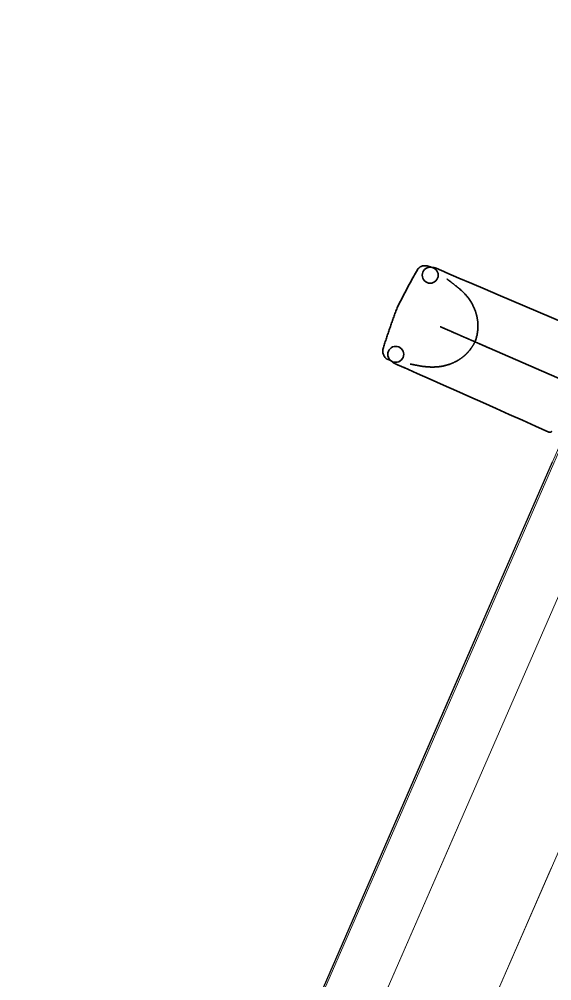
# Model space of a CAD drawing. Header units: millimetres. Extents: x -37281 to 954596, y -59787 to 956680.
# Drawn here: x 873390.6 to 873490.9, y -6551.4 to -6370.5 of the extents above; entities that cross this region are included whole.
import ezdxf

# ---------------------------------------------------------------- set-up
doc = ezdxf.new("R2010")
doc.units = ezdxf.units.MM
doc.header["$MEASUREMENT"] = 0
doc.linetypes.add('Dot & Dashed', pattern=[670.277762, 352.777767, -176.388884, 0, -141.111112])
for name, color, linetype, lineweight in [('0_Pen_No__7', 7, 'Continuous', 35), ('0_Pen_No__9', 7, 'Continuous', 13), ('New_A-20-M_Roof_Pen_No__93', 8, 'Continuous', 13), ('New_A-25-M_Curtain_Wall_Pen_No__90', 8, 'Continuous', 20), ('New_A-25-M_Wall_Ext_Pen_No__87', 8, 'Continuous', 20)]:
    doc.layers.add(name, color=color, linetype=linetype, lineweight=lineweight)
for name, color, linetype in [('New_A-20-M_Roof', 7, 'Continuous'), ('New_A-25-M_Curtain_Wall', 7, 'Continuous'), ('New_A-25-M_Wall_Ext', 7, 'Continuous'), ('New_ArchiCAD Windows', 7, 'Continuous')]:
    doc.layers.add(name, color=color, linetype=linetype)
doc.layers.add('New_A-25-M_Curtain_Wall_Pen_No__69', color=7, linetype='Continuous', lineweight=20, true_color=0x606060)
doc.layers.add('New_ArchiCAD Windows_Pen_No__23', color=7, linetype='Continuous', lineweight=30, true_color=0x2a2a2a)

# ---------------------------------------------------------------- blocks, each defined once
blk = doc.blocks.new('Wall_243_2', base_point=(874395.1, -4631.3))
at = {"layer": 'New_A-25-M_Wall_Ext_Pen_No__87', "linetype": 'Continuous', "flags": 128}
blk.add_lwpolyline([(874303.43, -4591.33), (866444.97, -22613.27)], dxfattribs=at)
blk = doc.blocks.new('Wall_245_2', base_point=(874285.09, -4632.6))
at = {"layer": 'New_A-25-M_Wall_Ext_Pen_No__87', "linetype": 'Continuous', "flags": 128}
blk.add_lwpolyline([(869174.27, -16353.33), (874285.09, -4632.6)], dxfattribs=at)
blk = doc.blocks.new('Double Window 19_7')
at = {"layer": 'New_ArchiCAD Windows_Pen_No__23', "linetype": 'Continuous'}
for p, q in [((-325, 0), (-250, 0)), ((-250, 0), (-200, 0))]:
    blk.add_line(p, q, dxfattribs=at)
blk = doc.blocks.new('Wall_353_2', base_point=(874468.42, -4712.54))
at = {"layer": 'New_ArchiCAD Windows', "color": 251, "linetype": 'Continuous', "lineweight": 20, "true_color": 0x606060, "zscale": 1000, "rotation": 66.44041158399281}
blk.add_blockref('Double Window 19_7', (873570.9, -6270.46), dxfattribs=at)
blk = doc.blocks.new('Morph_2_2', base_point=(864302.5, 0))
at = {"layer": 'New_A-20-M_Roof_Pen_No__93', "linetype": 'Continuous', "flags": 128}
blk.add_lwpolyline([(866367.03, -22792.01), (874315.32, -4564.06)], dxfattribs=at)
blk = doc.blocks.new('Beam_8_2', base_point=(874303.43, -4591.33))
at = {"layer": 'New_A-25-M_Curtain_Wall_Pen_No__69', "linetype": 'Dot & Dashed'}
blk.add_line((874303.43, -4591.33), (866444.97, -22613.27), dxfattribs=at)
at = {"layer": 'New_A-25-M_Curtain_Wall_Pen_No__90', "linetype": 'Continuous'}
blk.add_line((874303.43, -4591.33), (866444.97, -22613.27), dxfattribs=at)

msp = doc.modelspace()

# ---------------------------------------------------------------- linework, layer by layer
at = {"layer": '0_Pen_No__7', "linetype": 'Continuous', "flags": 128}
for points in [[(873459.1, -6432.45), (873459.16, -6432.23), (873459.23, -6432.02), (873459.3, -6431.8), (873459.37, -6431.58), (873459.45, -6431.36), (873459.52, -6431.14), (873459.59, -6430.92), (873459.66, -6430.7), (873459.74, -6430.48), (873459.81, -6430.26), (873459.88, -6430.04), (873459.96, -6429.82), (873460.03, -6429.6), (873460.11, -6429.39), (873460.18, -6429.17), (873460.26, -6428.95), (873460.33, -6428.73), (873460.41, -6428.51), (873460.48, -6428.29), (873460.56, -6428.07), (873460.64, -6427.85), (873460.71, -6427.63), (873460.79, -6427.42), (873460.87, -6427.2), (873460.95, -6426.98), (873461.02, -6426.76), (873461.1, -6426.54), (873461.18, -6426.32), (873461.26, -6426.11), (873461.34, -6425.89), (873461.42, -6425.67), (873461.5, -6425.45), (873461.58, -6425.24), (873461.66, -6425.02), (873461.74, -6424.8), (873461.9, -6424.49), (873462.06, -6424.17), (873462.22, -6423.86), (873462.38, -6423.54), (873462.54, -6423.23), (873462.7, -6422.92), (873462.86, -6422.61), (873463.03, -6422.29), (873463.19, -6421.98), (873463.36, -6421.67), (873463.52, -6421.36), (873463.69, -6421.05), (873463.85, -6420.73), (873464.02, -6420.42), (873464.19, -6420.11), (873464.36, -6419.8), (873464.53, -6419.49), (873464.7, -6419.18), (873464.87, -6418.87), (873465.04, -6418.57), (873465.21, -6418.26), (873465.38, -6417.96), (873465.55, -6417.66)], [(873465.55, -6417.66), (873465.66, -6417.48), (873465.8, -6417.33), (873465.95, -6417.21), (873466.1, -6417.11), (873466.25, -6417.02), (873466.39, -6416.96), (873466.52, -6416.92), (873466.64, -6416.9), (873466.74, -6416.88), (873466.82, -6416.87), (873466.9, -6416.87), (873466.97, -6416.87), (873467.04, -6416.87), (873467.1, -6416.87), (873467.15, -6416.88), (873467.2, -6416.89), (873467.25, -6416.89), (873467.3, -6416.9), (873467.35, -6416.91), (873467.39, -6416.91), (873467.44, -6416.92), (873467.48, -6416.93), (873467.52, -6416.94), (873467.56, -6416.95), (873467.6, -6416.96), (873467.64, -6416.97), (873467.68, -6416.98), (873467.72, -6417), (873467.76, -6417.01), (873467.8, -6417.02), (873467.83, -6417.03), (873467.87, -6417.04), (873467.91, -6417.06), (873467.94, -6417.07), (873467.98, -6417.08), (873468.02, -6417.1), (873468.06, -6417.11), (873468.09, -6417.12), (873468.13, -6417.13), (873468.17, -6417.15), (873468.21, -6417.16), (873468.24, -6417.17), (873468.28, -6417.19), (873468.32, -6417.2), (873468.35, -6417.21), (873468.39, -6417.22), (873468.42, -6417.23)], [(873468.34, -6417.21), (873468.35, -6417.21), (873468.36, -6417.21), (873468.37, -6417.21), (873468.38, -6417.21), (873468.39, -6417.21), (873468.4, -6417.21), (873468.41, -6417.22), (873468.42, -6417.22), (873468.44, -6417.22), (873468.45, -6417.22), (873468.46, -6417.22), (873468.47, -6417.22), (873468.48, -6417.23), (873468.49, -6417.23), (873468.5, -6417.23), (873468.51, -6417.23), (873468.53, -6417.23), (873468.54, -6417.23)], [(873468.52, -6417.23), (873468.53, -6417.23), (873468.55, -6417.23), (873468.56, -6417.23), (873468.57, -6417.23), (873468.59, -6417.23), (873468.6, -6417.24), (873468.61, -6417.24), (873468.63, -6417.24), (873468.64, -6417.24), (873468.66, -6417.24), (873468.68, -6417.24), (873468.7, -6417.24), (873468.71, -6417.25), (873468.73, -6417.25), (873468.75, -6417.25), (873468.77, -6417.26), (873468.8, -6417.26), (873468.82, -6417.26), (873468.84, -6417.27), (873468.86, -6417.27), (873468.88, -6417.28), (873468.91, -6417.28), (873468.93, -6417.29), (873468.95, -6417.29), (873468.98, -6417.3), (873469, -6417.31), (873469.03, -6417.32), (873469.05, -6417.32), (873469.07, -6417.33), (873469.1, -6417.34), (873469.12, -6417.35), (873469.15, -6417.36), (873469.17, -6417.37), (873469.19, -6417.38), (873469.21, -6417.39), (873469.23, -6417.4), (873469.25, -6417.4), (873469.27, -6417.41), (873469.29, -6417.42), (873469.31, -6417.43), (873469.33, -6417.44), (873469.35, -6417.45), (873469.37, -6417.46), (873469.39, -6417.47), (873469.41, -6417.47), (873469.43, -6417.48), (873469.45, -6417.49), (873469.47, -6417.5), (873469.49, -6417.51), (873469.51, -6417.52), (873469.53, -6417.53), (873469.55, -6417.54), (873469.57, -6417.54), (873469.59, -6417.55), (873469.61, -6417.56), (873469.63, -6417.57), (873469.65, -6417.58), (873469.67, -6417.59), (873469.69, -6417.6), (873469.71, -6417.61), (873469.73, -6417.61), (873469.75, -6417.62), (873469.77, -6417.63), (873469.79, -6417.64), (873469.81, -6417.65), (873469.83, -6417.66), (873469.85, -6417.67), (873469.87, -6417.68), (873469.89, -6417.69), (873469.91, -6417.69), (873469.93, -6417.7), (873469.95, -6417.71), (873469.97, -6417.72), (873469.99, -6417.73), (873470.01, -6417.74), (873470.03, -6417.75), (873470.05, -6417.76), (873470.07, -6417.77), (873470.09, -6417.77), (873470.11, -6417.78), (873470.13, -6417.79), (873470.15, -6417.8), (873470.17, -6417.81), (873470.19, -6417.82), (873470.21, -6417.83), (873470.23, -6417.84), (873470.25, -6417.85), (873470.27, -6417.85), (873470.3, -6417.86), (873470.32, -6417.87), (873470.34, -6417.88), (873470.36, -6417.89), (873470.38, -6417.9), (873470.4, -6417.91), (873470.42, -6417.92), (873470.44, -6417.93), (873470.46, -6417.93), (873470.48, -6417.94), (873470.5, -6417.95), (873470.52, -6417.96), (873470.54, -6417.97), (873470.55, -6417.98), (873470.57, -6417.99), (873470.59, -6418), (873470.61, -6418.01), (873470.63, -6418.01), (873470.65, -6418.02), (873470.67, -6418.03), (873470.69, -6418.04), (873470.71, -6418.05), (873470.73, -6418.06), (873470.74, -6418.06), (873470.76, -6418.07), (873470.78, -6418.08), (873470.8, -6418.09), (873470.81, -6418.09), (873470.83, -6418.1), (873470.84, -6418.11), (873470.85, -6418.11), (873470.87, -6418.12), (873470.88, -6418.12), (873470.89, -6418.13), (873470.9, -6418.13), (873470.91, -6418.14), (873470.93, -6418.15), (873470.94, -6418.15), (873470.95, -6418.16), (873470.97, -6418.16), (873470.97, -6418.17)], [(873493.28, -6427.7), (873490.78, -6426.64), (873488.28, -6425.57), (873485.78, -6424.51), (873483.28, -6423.44), (873480.79, -6422.37), (873478.3, -6421.31), (873475.83, -6420.25), (873473.36, -6419.19), (873470.9, -6418.14)], [(873494.28, -6438.99), (873479.16, -6432.4), (873479.05, -6432.35), (873478.95, -6432.3), (873478.84, -6432.26), (873478.73, -6432.21), (873478.63, -6432.17), (873478.53, -6432.12), (873478.42, -6432.08), (873478.32, -6432.03), (873478.22, -6431.99), (873478.12, -6431.94), (873478.02, -6431.9), (873477.92, -6431.86), (873477.83, -6431.82), (873477.73, -6431.77), (873477.63, -6431.73), (873477.54, -6431.69), (873477.45, -6431.65), (873477.35, -6431.61), (873477.26, -6431.57), (873477.17, -6431.53), (873477.08, -6431.49), (873476.99, -6431.45), (873476.91, -6431.41), (873476.82, -6431.38), (873476.74, -6431.34), (873476.65, -6431.3), (873476.57, -6431.27), (873476.49, -6431.23), (873476.41, -6431.2), (873476.46, -6431.06), (873476.51, -6430.92), (873476.55, -6430.78), (873476.6, -6430.64), (873476.64, -6430.5), (873476.68, -6430.35), (873476.71, -6430.21), (873476.75, -6430.07), (873476.78, -6429.93), (873476.8, -6429.79), (873476.83, -6429.64), (873476.85, -6429.5), (873476.88, -6429.36), (873476.89, -6429.21), (873476.91, -6429.07), (873476.92, -6429), (873476.92, -6428.92), (873476.93, -6428.85), (873476.94, -6428.78), (873476.94, -6428.7), (873476.94, -6428.63), (873476.95, -6428.55), (873476.95, -6428.48), (873476.95, -6428.41), (873476.95, -6428.33), (873476.96, -6428.26), (873476.96, -6428.18), (873476.95, -6428.11), (873476.95, -6428.04), (873476.95, -6427.96), (873476.95, -6427.89), (873476.95, -6427.82), (873476.94, -6427.75), (873476.94, -6427.68), (873476.93, -6427.61), (873476.93, -6427.54), (873476.92, -6427.47), (873476.92, -6427.4), (873476.91, -6427.33), (873476.9, -6427.27), (873476.89, -6427.2), (873476.89, -6427.14), (873476.88, -6427.08), (873476.87, -6427.02), (873476.86, -6426.96), (873476.85, -6426.9), (873476.84, -6426.85), (873476.83, -6426.79), (873476.82, -6426.74), (873476.81, -6426.68), (873476.8, -6426.63), (873476.79, -6426.58), (873476.78, -6426.53), (873476.77, -6426.48), (873476.76, -6426.44), (873476.75, -6426.39), (873476.74, -6426.34), (873476.73, -6426.3), (873476.72, -6426.26), (873476.71, -6426.21), (873476.7, -6426.17), (873476.69, -6426.13), (873476.68, -6426.09), (873476.67, -6426.05), (873476.65, -6426.01), (873476.63, -6425.93), (873476.61, -6425.86), (873476.59, -6425.78), (873476.57, -6425.71), (873476.54, -6425.64), (873476.52, -6425.57), (873476.5, -6425.51), (873476.48, -6425.44), (873476.43, -6425.32), (873476.38, -6425.19), (873476.33, -6425.07), (873476.28, -6424.95), (873476.23, -6424.83), (873476.18, -6424.71), (873476.13, -6424.59), (873476.08, -6424.48), (873476.02, -6424.37), (873475.97, -6424.25), (873475.91, -6424.15), (873475.86, -6424.04), (873475.8, -6423.93), (873475.74, -6423.83), (873475.68, -6423.73), (873475.62, -6423.62), (873475.56, -6423.52), (873475.49, -6423.43), (873475.43, -6423.33), (873475.36, -6423.23), (873475.3, -6423.14), (873475.23, -6423.05), (873475.16, -6422.95), (873475.09, -6422.86), (873475.02, -6422.77), (873474.95, -6422.68), (873474.88, -6422.6), (873474.81, -6422.51), (873474.73, -6422.42), (873474.66, -6422.34), (873474.58, -6422.26), (873474.5, -6422.17), (873474.42, -6422.09), (873474.34, -6422.01), (873474.26, -6421.93), (873474.18, -6421.85), (873474.1, -6421.77), (873474.01, -6421.69), (873473.93, -6421.61), (873473.84, -6421.54), (873473.76, -6421.46), (873473.67, -6421.38), (873473.58, -6421.31), (873473.49, -6421.23), (873473.45, -6421.2), (873473.4, -6421.16), (873473.36, -6421.12), (873473.31, -6421.09), (873473.27, -6421.05), (873473.23, -6421.02), (873473.19, -6420.98), (873473.15, -6420.95), (873473.11, -6420.91), (873473.06, -6420.88), (873473.03, -6420.85), (873472.99, -6420.82), (873472.95, -6420.79), (873472.91, -6420.75), (873472.87, -6420.72), (873472.83, -6420.69), (873472.76, -6420.63), (873472.69, -6420.58), (873472.62, -6420.52), (873472.55, -6420.47), (873472.49, -6420.41), (873472.42, -6420.36), (873472.36, -6420.31), (873472.3, -6420.27), (873472.24, -6420.22), (873472.18, -6420.18), (873472.13, -6420.13), (873472.07, -6420.09), (873472.02, -6420.05), (873471.97, -6420.01), (873471.92, -6419.98), (873471.88, -6419.94), (873471.83, -6419.91), (873471.79, -6419.87), (873471.75, -6419.84), (873471.71, -6419.81), (873471.67, -6419.78), (873471.63, -6419.76), (873471.59, -6419.73), (873471.56, -6419.7), (873471.53, -6419.68), (873471.49, -6419.66), (873471.46, -6419.63), (873471.44, -6419.61), (873471.41, -6419.59), (873471.38, -6419.58), (873471.36, -6419.56), (873471.34, -6419.54), (873471.31, -6419.53), (873471.29, -6419.51), (873471.28, -6419.5), (873471.26, -6419.48), (873471.24, -6419.47), (873471.23, -6419.46), (873471.21, -6419.45), (873471.2, -6419.44), (873471.19, -6419.43), (873471.18, -6419.43), (873471.17, -6419.42), (873471.15, -6419.41), (873471.14, -6419.4), (873471.13, -6419.39)], [(873476.41, -6431.2), (873476.4, -6431.19), (873476.39, -6431.19), (873476.38, -6431.18), (873476.37, -6431.18), (873476.35, -6431.17), (873476.34, -6431.17), (873476.33, -6431.16), (873476.31, -6431.15), (873476.29, -6431.15), (873476.28, -6431.14), (873476.25, -6431.13), (873476.23, -6431.12), (873476.21, -6431.11), (873476.2, -6431.11), (873476.18, -6431.1), (873476.17, -6431.09), (873476.15, -6431.08), (873476.13, -6431.08), (873476.12, -6431.07), (873476.1, -6431.06), (873476.08, -6431.05), (873476.06, -6431.05), (873476.04, -6431.04), (873476.03, -6431.03), (873476.01, -6431.02), (873475.99, -6431.01), (873475.97, -6431.01), (873475.95, -6431), (873475.93, -6430.99), (873475.91, -6430.98), (873475.89, -6430.97), (873475.87, -6430.96), (873475.85, -6430.95), (873475.82, -6430.94), (873475.8, -6430.93), (873475.78, -6430.92), (873475.76, -6430.91), (873475.74, -6430.91), (873475.72, -6430.9), (873475.69, -6430.89), (873475.67, -6430.88), (873475.65, -6430.87), (873475.63, -6430.86), (873475.6, -6430.85), (873475.58, -6430.84), (873475.56, -6430.83), (873475.53, -6430.82), (873475.51, -6430.81), (873475.49, -6430.79), (873475.44, -6430.77), (873475.39, -6430.75), (873475.34, -6430.73), (873475.29, -6430.71), (873475.24, -6430.69), (873475.2, -6430.67), (873475.1, -6430.63), (873475, -6430.58), (873474.95, -6430.56), (873474.9, -6430.54), (873474.85, -6430.52), (873474.81, -6430.5), (873474.76, -6430.48), (873474.73, -6430.47), (873474.71, -6430.46), (873474.66, -6430.44), (873474.64, -6430.43), (873474.62, -6430.42), (873474.59, -6430.41), (873474.57, -6430.39), (873474.54, -6430.38), (873474.52, -6430.37), (873474.49, -6430.36), (873474.47, -6430.35), (873474.44, -6430.34), (873474.41, -6430.33), (873474.39, -6430.32), (873474.36, -6430.3), (873474.33, -6430.29), (873474.31, -6430.28), (873474.28, -6430.27), (873474.25, -6430.26), (873474.22, -6430.24), (873474.19, -6430.23), (873474.16, -6430.22), (873474.13, -6430.21), (873474.1, -6430.19), (873474.07, -6430.18), (873474.04, -6430.17), (873474.01, -6430.15), (873473.98, -6430.14), (873473.95, -6430.13), (873473.92, -6430.11), (873473.89, -6430.1), (873473.85, -6430.08), (873473.82, -6430.07), (873473.79, -6430.06), (873473.76, -6430.04), (873473.72, -6430.03), (873473.69, -6430.01), (873473.65, -6430), (873473.62, -6429.98), (873473.59, -6429.97), (873473.55, -6429.95), (873473.52, -6429.94), (873473.48, -6429.92), (873473.44, -6429.9), (873473.41, -6429.89), (873473.37, -6429.87), (873473.33, -6429.86), (873473.3, -6429.84), (873473.26, -6429.82), (873473.22, -6429.81), (873473.18, -6429.79), (873473.14, -6429.77), (873473.1, -6429.76), (873473.03, -6429.72), (873472.99, -6429.71), (873472.95, -6429.69), (873472.91, -6429.67), (873472.87, -6429.65), (873472.85, -6429.65), (873472.83, -6429.64), (873472.81, -6429.63), (873472.79, -6429.62), (873472.77, -6429.61), (873472.75, -6429.6), (873472.73, -6429.59), (873472.71, -6429.58), (873472.69, -6429.58), (873472.67, -6429.57), (873472.65, -6429.56), (873472.63, -6429.55), (873472.61, -6429.54), (873472.6, -6429.53), (873472.58, -6429.53), (873472.56, -6429.52), (873472.54, -6429.51), (873472.52, -6429.5), (873472.51, -6429.5), (873472.49, -6429.49), (873472.47, -6429.48), (873472.46, -6429.47), (873472.44, -6429.47), (873472.42, -6429.46), (873472.41, -6429.45), (873472.39, -6429.45), (873472.37, -6429.44), (873472.36, -6429.43), (873472.34, -6429.43), (873472.33, -6429.42), (873472.31, -6429.41), (873472.3, -6429.41), (873472.29, -6429.4), (873472.27, -6429.39), (873472.26, -6429.39), (873472.24, -6429.38), (873472.23, -6429.38), (873472.22, -6429.37), (873472.21, -6429.36), (873472.19, -6429.36), (873472.18, -6429.35), (873472.17, -6429.35), (873472.16, -6429.34), (873472.14, -6429.34), (873472.05, -6429.3), (873471.86, -6429.21), (873471.67, -6429.13), (873471.58, -6429.09), (873471.48, -6429.05), (873471.39, -6429.01), (873471.29, -6428.97), (873471.2, -6428.93), (873471.11, -6428.89), (873471.06, -6428.87), (873471.04, -6428.86), (873471.01, -6428.85), (873470.99, -6428.83), (873470.97, -6428.82), (873470.94, -6428.81), (873470.92, -6428.8), (873470.89, -6428.79), (873470.87, -6428.78), (873470.85, -6428.77), (873470.82, -6428.76), (873470.8, -6428.75), (873470.77, -6428.74), (873470.75, -6428.73), (873470.72, -6428.72), (873470.7, -6428.71), (873470.67, -6428.7), (873470.65, -6428.68), (873470.62, -6428.67), (873470.59, -6428.66), (873470.57, -6428.65), (873470.54, -6428.64), (873470.52, -6428.63), (873470.49, -6428.62), (873470.46, -6428.61), (873470.44, -6428.59), (873470.41, -6428.58), (873470.39, -6428.57), (873470.36, -6428.56), (873470.33, -6428.55), (873470.3, -6428.54), (873470.28, -6428.52), (873470.25, -6428.51), (873470.22, -6428.5), (873470.2, -6428.49), (873470.17, -6428.48), (873470.14, -6428.46), (873470.11, -6428.45), (873470.08, -6428.44), (873470.06, -6428.43), (873470.03, -6428.41), (873470, -6428.4), (873469.97, -6428.39), (873469.94, -6428.38), (873469.91, -6428.36), (873469.88, -6428.35), (873469.85, -6428.34)], [(873460.74, -6434.85), (873460.71, -6434.83), (873460.68, -6434.81), (873460.64, -6434.79), (873460.61, -6434.78), (873460.58, -6434.76), (873460.54, -6434.74), (873460.51, -6434.72), (873460.47, -6434.7), (873460.44, -6434.68), (873460.4, -6434.66), (873460.36, -6434.64), (873460.33, -6434.62), (873460.29, -6434.61), (873460.26, -6434.59), (873460.22, -6434.57), (873460.19, -6434.55), (873460.15, -6434.54), (873460.12, -6434.52), (873460.08, -6434.51), (873460.05, -6434.51), (873460.01, -6434.5), (873459.98, -6434.49), (873459.94, -6434.48), (873459.91, -6434.47), (873459.87, -6434.46), (873459.84, -6434.45), (873459.8, -6434.43), (873459.76, -6434.41), (873459.72, -6434.38), (873459.68, -6434.35), (873459.64, -6434.32), (873459.6, -6434.28), (873459.56, -6434.23), (873459.51, -6434.18), (873459.47, -6434.12), (873459.42, -6434.05), (873459.37, -6433.97), (873459.32, -6433.88), (873459.27, -6433.78), (873459.22, -6433.68), (873459.16, -6433.56), (873459.11, -6433.42), (873459.07, -6433.25), (873459.04, -6433.07), (873459.03, -6432.87), (873459.05, -6432.66), (873459.1, -6432.45)], [(873476.41, -6431.2), (873476.37, -6431.26), (873476.34, -6431.33), (873476.31, -6431.39), (873476.27, -6431.46), (873476.24, -6431.52), (873476.2, -6431.59), (873476.16, -6431.65), (873476.13, -6431.72), (873476.09, -6431.78), (873476.05, -6431.84), (873476.01, -6431.91), (873475.97, -6431.97), (873475.93, -6432.03), (873475.89, -6432.09), (873475.85, -6432.15), (873475.81, -6432.21), (873475.77, -6432.27), (873475.73, -6432.33), (873475.64, -6432.45), (873475.56, -6432.57), (873475.47, -6432.68), (873475.42, -6432.74), (873475.38, -6432.79), (873475.33, -6432.85), (873475.28, -6432.9), (873475.24, -6432.96), (873475.19, -6433.01), (873475.14, -6433.07), (873475.09, -6433.12), (873475.04, -6433.18), (873474.99, -6433.23), (873474.94, -6433.29), (873474.89, -6433.34), (873474.84, -6433.39), (873474.78, -6433.45), (873474.73, -6433.5), (873474.68, -6433.55), (873474.62, -6433.6), (873474.57, -6433.65), (873474.52, -6433.7), (873474.46, -6433.75), (873474.41, -6433.8), (873474.35, -6433.85), (873474.3, -6433.89), (873474.24, -6433.94), (873474.19, -6433.98), (873474.13, -6434.03), (873474.08, -6434.07), (873474.02, -6434.11), (873473.97, -6434.15), (873473.92, -6434.19), (873473.86, -6434.23), (873473.81, -6434.27), (873473.76, -6434.31), (873473.71, -6434.34), (873473.66, -6434.38), (873473.61, -6434.41), (873473.56, -6434.45), (873473.51, -6434.48), (873473.46, -6434.51), (873473.42, -6434.54), (873473.37, -6434.57), (873473.33, -6434.59), (873473.28, -6434.62), (873473.24, -6434.65), (873473.2, -6434.67), (873473.16, -6434.7), (873473.12, -6434.72), (873473.08, -6434.74), (873473.04, -6434.76), (873473, -6434.79), (873472.96, -6434.81), (873472.92, -6434.83), (873472.89, -6434.85), (873472.85, -6434.87), (873472.78, -6434.91), (873472.7, -6434.94), (873472.63, -6434.98), (873472.57, -6435.01), (873472.5, -6435.04), (873472.43, -6435.08), (873472.37, -6435.11), (873472.3, -6435.13), (873472.24, -6435.16), (873472.17, -6435.19), (873472.11, -6435.22), (873472.05, -6435.24), (873471.99, -6435.26), (873471.93, -6435.29), (873471.87, -6435.31), (873471.81, -6435.33), (873471.76, -6435.35), (873471.7, -6435.37), (873471.64, -6435.39), (873471.53, -6435.43), (873471.42, -6435.47), (873471.31, -6435.51), (873471.19, -6435.54), (873471.08, -6435.57), (873470.97, -6435.6), (873470.86, -6435.63), (873470.75, -6435.66), (873470.63, -6435.69), (873470.52, -6435.71), (873470.41, -6435.74), (873470.29, -6435.76), (873470.18, -6435.78), (873470.06, -6435.8), (873469.94, -6435.82), (873469.82, -6435.84), (873469.7, -6435.85), (873469.58, -6435.87), (873469.46, -6435.88), (873469.33, -6435.89), (873469.21, -6435.9), (873469.09, -6435.91), (873468.97, -6435.92), (873468.85, -6435.92), (873468.73, -6435.93), (873468.61, -6435.93), (873468.49, -6435.93), (873468.37, -6435.93), (873468.25, -6435.93), (873468.14, -6435.93), (873468.02, -6435.93), (873467.91, -6435.92), (873467.79, -6435.92), (873467.68, -6435.91), (873467.57, -6435.91), (873467.46, -6435.9), (873467.35, -6435.89), (873467.25, -6435.88), (873467.14, -6435.87), (873467.04, -6435.86), (873466.94, -6435.85), (873466.83, -6435.84), (873466.73, -6435.83), (873466.64, -6435.81), (873466.54, -6435.8), (873466.44, -6435.79), (873466.35, -6435.77), (873466.26, -6435.76), (873466.17, -6435.74), (873466.08, -6435.73), (873465.99, -6435.71), (873465.91, -6435.7), (873465.82, -6435.68), (873465.74, -6435.67), (873465.66, -6435.65), (873465.59, -6435.64), (873465.51, -6435.63), (873465.44, -6435.61), (873465.37, -6435.6), (873465.3, -6435.58), (873465.23, -6435.57), (873465.17, -6435.56), (873465.1, -6435.54), (873465.04, -6435.53), (873464.99, -6435.52), (873464.93, -6435.51), (873464.9, -6435.5), (873464.88, -6435.5), (873464.85, -6435.49), (873464.83, -6435.49), (873464.8, -6435.48), (873464.78, -6435.48), (873464.76, -6435.47), (873464.73, -6435.47), (873464.71, -6435.46), (873464.69, -6435.46), (873464.65, -6435.45), (873464.61, -6435.45), (873464.58, -6435.44), (873464.54, -6435.43), (873464.51, -6435.43), (873464.48, -6435.42), (873464.45, -6435.42), (873464.42, -6435.41), (873464.39, -6435.41), (873464.37, -6435.4), (873464.34, -6435.4), (873464.32, -6435.39), (873464.3, -6435.39), (873464.28, -6435.39), (873464.27, -6435.38), (873464.25, -6435.38), (873464.24, -6435.38), (873464.22, -6435.38), (873464.21, -6435.37), (873464.19, -6435.37), (873464.18, -6435.37), (873464.17, -6435.37)], [(873460.82, -6434.93), (873460.81, -6434.92), (873460.8, -6434.91), (873460.79, -6434.91), (873460.78, -6434.9), (873460.77, -6434.89), (873460.76, -6434.88), (873460.75, -6434.88), (873460.74, -6434.87), (873460.73, -6434.86), (873460.72, -6434.85), (873460.71, -6434.84), (873460.7, -6434.84), (873460.69, -6434.83), (873460.68, -6434.82), (873460.67, -6434.81), (873460.66, -6434.81)], [(873463.16, -6436.08), (873463.15, -6436.08), (873463.14, -6436.07), (873463.13, -6436.07), (873463.12, -6436.06), (873463.1, -6436.06), (873463.09, -6436.05), (873463.08, -6436.05), (873463.07, -6436.04), (873463.05, -6436.04), (873463.04, -6436.03), (873463.03, -6436.03), (873463.01, -6436.02), (873463, -6436.01), (873462.98, -6436.01), (873462.97, -6436), (873462.95, -6435.99), (873462.93, -6435.98), (873462.91, -6435.98), (873462.89, -6435.97), (873462.88, -6435.96), (873462.86, -6435.95), (873462.84, -6435.94), (873462.82, -6435.94), (873462.8, -6435.93), (873462.78, -6435.92), (873462.76, -6435.91), (873462.74, -6435.9), (873462.72, -6435.89), (873462.7, -6435.89), (873462.68, -6435.88), (873462.66, -6435.87), (873462.64, -6435.86), (873462.62, -6435.85), (873462.6, -6435.84), (873462.58, -6435.83), (873462.56, -6435.83), (873462.54, -6435.82), (873462.52, -6435.81), (873462.5, -6435.8), (873462.48, -6435.79), (873462.46, -6435.78), (873462.44, -6435.77), (873462.42, -6435.77), (873462.4, -6435.76), (873462.38, -6435.75), (873462.36, -6435.74), (873462.34, -6435.73), (873462.32, -6435.72), (873462.3, -6435.71), (873462.28, -6435.71), (873462.26, -6435.7), (873462.24, -6435.69), (873462.22, -6435.68), (873462.2, -6435.67), (873462.18, -6435.66), (873462.15, -6435.65), (873462.13, -6435.64), (873462.11, -6435.64), (873462.09, -6435.63), (873462.07, -6435.62), (873462.05, -6435.61), (873462.03, -6435.6), (873462.01, -6435.59), (873461.99, -6435.58), (873461.97, -6435.58), (873461.95, -6435.57), (873461.93, -6435.56), (873461.91, -6435.55), (873461.89, -6435.54), (873461.87, -6435.53), (873461.85, -6435.52), (873461.83, -6435.51), (873461.81, -6435.51), (873461.79, -6435.5), (873461.77, -6435.49), (873461.75, -6435.48), (873461.73, -6435.47), (873461.71, -6435.46), (873461.69, -6435.45), (873461.67, -6435.44), (873461.65, -6435.44), (873461.63, -6435.43), (873461.61, -6435.42), (873461.59, -6435.41), (873461.57, -6435.4), (873461.55, -6435.39), (873461.53, -6435.38), (873461.51, -6435.37), (873461.49, -6435.37), (873461.47, -6435.36), (873461.45, -6435.35), (873461.43, -6435.34), (873461.41, -6435.33), (873461.39, -6435.32), (873461.37, -6435.31), (873461.35, -6435.3), (873461.33, -6435.29), (873461.3, -6435.28), (873461.28, -6435.27), (873461.26, -6435.26), (873461.23, -6435.25), (873461.21, -6435.23), (873461.19, -6435.22), (873461.17, -6435.21), (873461.15, -6435.2), (873461.13, -6435.18), (873461.11, -6435.17), (873461.09, -6435.16), (873461.07, -6435.14), (873461.05, -6435.13), (873461.03, -6435.12), (873461.01, -6435.1), (873461, -6435.09), (873460.98, -6435.08), (873460.96, -6435.06), (873460.95, -6435.05), (873460.93, -6435.04), (873460.92, -6435.03), (873460.91, -6435.02), (873460.9, -6435.01), (873460.88, -6435), (873460.87, -6434.99), (873460.86, -6434.98), (873460.85, -6434.97), (873460.84, -6434.96), (873460.84, -6434.95), (873460.83, -6434.94), (873460.82, -6434.93), (873460.8, -6434.92)], [(873463.09, -6436.05), (873465.54, -6437.13), (873467.99, -6438.22), (873470.45, -6439.32), (873472.92, -6440.41), (873475.4, -6441.51), (873477.88, -6442.62), (873480.36, -6443.72), (873482.85, -6444.83), (873485.33, -6445.94), (873487.81, -6447.04), (873490.28, -6448.15), (873490.3, -6448.16), (873490.32, -6448.17), (873490.34, -6448.17), (873490.36, -6448.18), (873490.37, -6448.18), (873490.39, -6448.19), (873490.41, -6448.19), (873490.43, -6448.19), (873490.45, -6448.19), (873490.47, -6448.19), (873490.49, -6448.2), (873490.51, -6448.19), (873490.52, -6448.19), (873490.54, -6448.19), (873490.56, -6448.19), (873490.58, -6448.19), (873490.6, -6448.18), (873490.62, -6448.18), (873490.64, -6448.17), (873490.65, -6448.17), (873490.67, -6448.16), (873490.69, -6448.15), (873490.71, -6448.14), (873490.72, -6448.14), (873490.74, -6448.13), (873490.76, -6448.12), (873490.77, -6448.11), (873490.79, -6448.09), (873490.8, -6448.08), (873490.82, -6448.07), (873490.83, -6448.06), (873490.85, -6448.04), (873490.86, -6448.03)]]:
    msp.add_lwpolyline(points, dxfattribs=at)
at = {"layer": '0_Pen_No__7', "linetype": 'Continuous'}
for centre in [(873467.97, -6418.66), (873461.48, -6433.54)]:
    msp.add_circle(centre, 1.5, dxfattribs=at)
at = {"layer": '0_Pen_No__9', "linetype": 'Continuous'}
for p, q in [((873493.17, -6476.58), (873377.29, -6742.32)), ((873510.77, -6484.25), (873394.89, -6750)), ((873357.27, -6788.23), (873473.15, -6522.49)), ((873374.87, -6795.91), (873490.75, -6530.16))]:
    msp.add_line(p, q, dxfattribs=at)

# ---------------------------------------------------------------- block references
at = {"layer": 'New_A-20-M_Roof', "linetype": 'Continuous', "lineweight": 0}
msp.add_blockref('Morph_2_2', (864302.5, 0), dxfattribs=at)
at = {"layer": 'New_A-25-M_Curtain_Wall', "color": 8, "lineweight": 20}
msp.add_blockref('Beam_8_2', (874303.43, -4591.33), dxfattribs=at)
at = {"layer": 'New_A-25-M_Wall_Ext', "color": 250, "lineweight": 50, "true_color": 0x2a2a2a}
for name, p in [('Wall_245_2', (874285.09, -4632.6)), ('Wall_353_2', (874468.42, -4712.54)), ('Wall_243_2', (874395.1, -4631.3))]:
    msp.add_blockref(name, p, dxfattribs=at)

doc.saveas('drawing.dxf')
